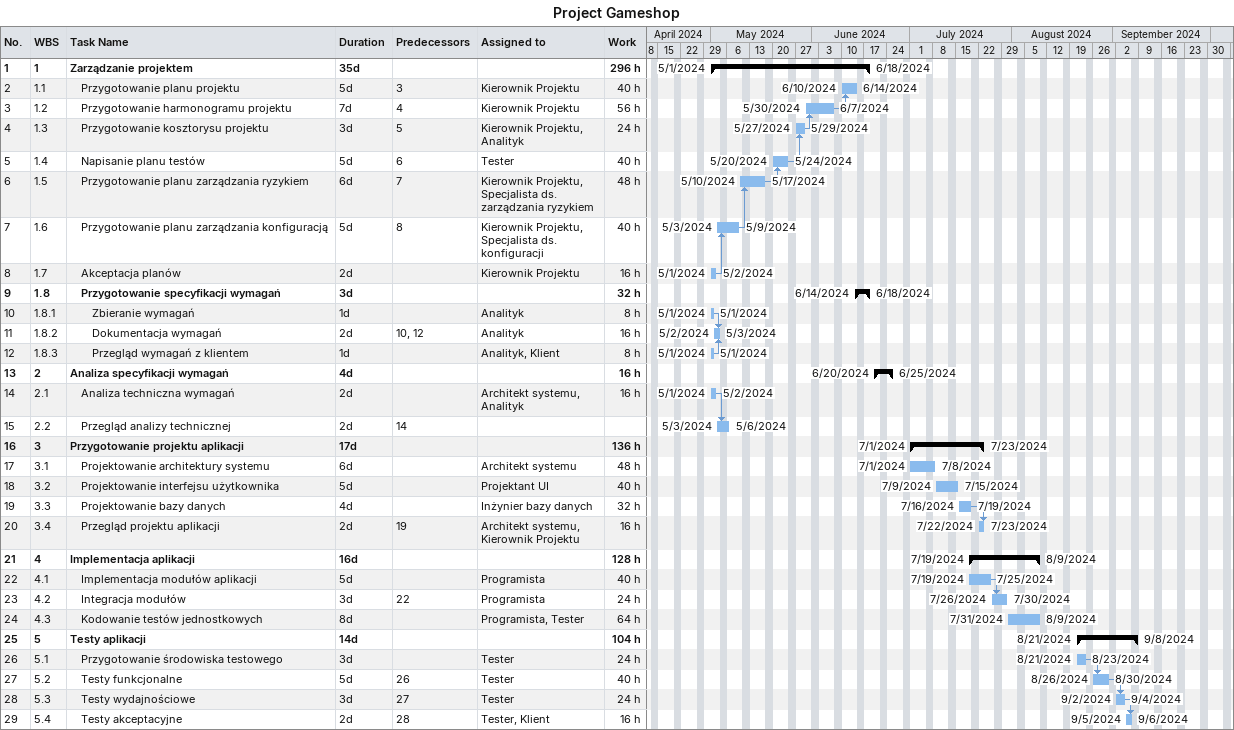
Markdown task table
Project Gameshop

| ID | WBS | Task | Duration | Start | Finish | Predecessors | Resources | Work (h) |
|---|---|---|---|---|---|---|---|---|
| 1 | 1 | **Zarządzanie projektem** | 35d | 2024-05-01 | 2024-06-18 |  |  | 296 |
| 2 | 1.1 | Przygotowanie planu projektu | 5d | 2024-06-10 | 2024-06-14 | 3 | Kierownik Projektu | 40 |
| 3 | 1.2 | Przygotowanie harmonogramu projektu | 7d | 2024-05-30 | 2024-06-07 | 4 | Kierownik Projektu | 56 |
| 4 | 1.3 | Przygotowanie kosztorysu projektu | 3d | 2024-05-27 | 2024-05-29 | 5 | Kierownik Projektu, Analityk | 24 |
| 5 | 1.4 | Napisanie planu testów | 5d | 2024-05-20 | 2024-05-24 | 6 | Tester | 40 |
| 6 | 1.5 | Przygotowanie planu zarządzania ryzykiem | 6d | 2024-05-10 | 2024-05-17 | 7 | Kierownik Projektu, Specjalista ds. zarządzania ryzykiem | 48 |
| 7 | 1.6 | Przygotowanie planu zarządzania konfiguracją | 5d | 2024-05-03 | 2024-05-09 | 8 | Kierownik Projektu, Specjalista ds. konfiguracji | 40 |
| 8 | 1.7 | Akceptacja planów | 2d | 2024-05-01 | 2024-05-02 |  | Kierownik Projektu | 16 |
| 9 | 1.8 | **Przygotowanie specyfikacji wymagań** | 3d | 2024-06-14 | 2024-06-18 |  |  | 32 |
| 10 | 1.8.1 | Zbieranie wymagań | 1d | 2024-05-01 | 2024-05-01 |  | Analityk | 8 |
| 11 | 1.8.2 | Dokumentacja wymagań | 2d | 2024-05-02 | 2024-05-03 | 10, 12 | Analityk | 16 |
| 12 | 1.8.3 | Przegląd wymagań z klientem | 1d | 2024-05-01 | 2024-05-01 |  | Analityk, Klient | 8 |
| 13 | 2 | **Analiza specyfikacji wymagań** | 4d | 2024-06-20 | 2024-06-25 |  |  | 16 |
| 14 | 2.1 | Analiza techniczna wymagań | 2d | 2024-05-01 | 2024-05-02 |  | Architekt systemu, Analityk | 16 |
| 15 | 2.2 | Przegląd analizy technicznej | 2d | 2024-05-03 | 2024-05-06 | 14 |  |  |
| 16 | 3 | **Przygotowanie projektu aplikacji** | 17d | 2024-07-01 | 2024-07-23 |  |  | 136 |
| 17 | 3.1 | Projektowanie architektury systemu | 6d | 2024-07-01 | 2024-07-08 |  | Architekt systemu | 48 |
| 18 | 3.2 | Projektowanie interfejsu użytkownika | 5d | 2024-07-09 | 2024-07-15 |  | Projektant UI | 40 |
| 19 | 3.3 | Projektowanie bazy danych | 4d | 2024-07-16 | 2024-07-19 |  | Inżynier bazy danych | 32 |
| 20 | 3.4 | Przegląd projektu aplikacji | 2d | 2024-07-22 | 2024-07-23 | 19 | Architekt systemu, Kierownik Projektu | 16 |
| 21 | 4 | **Implementacja aplikacji** | 16d | 2024-07-19 | 2024-08-09 |  |  | 128 |
| 22 | 4.1 | Implementacja modułów aplikacji | 5d | 2024-07-19 | 2024-07-25 |  | Programista | 40 |
| 23 | 4.2 | Integracja modułów | 3d | 2024-07-26 | 2024-07-30 | 22 | Programista | 24 |
| 24 | 4.3 | Kodowanie testów jednostkowych | 8d | 2024-07-31 | 2024-08-09 |  | Programista, Tester | 64 |
| 25 | 5 | **Testy aplikacji** | 14d | 2024-08-21 | 2024-09-08 |  |  | 104 |
| 26 | 5.1 | Przygotowanie środowiska testowego | 3d | 2024-08-21 | 2024-08-23 |  | Tester | 24 |
| 27 | 5.2 | Testy funkcjonalne | 5d | 2024-08-26 | 2024-08-30 | 26 | Tester | 40 |
| 28 | 5.3 | Testy wydajnościowe | 3d | 2024-09-02 | 2024-09-04 | 27 | Tester | 24 |
| 29 | 5.4 | Testy akceptacyjne | 2d | 2024-09-05 | 2024-09-06 | 28 | Tester, Klient | 16 |
